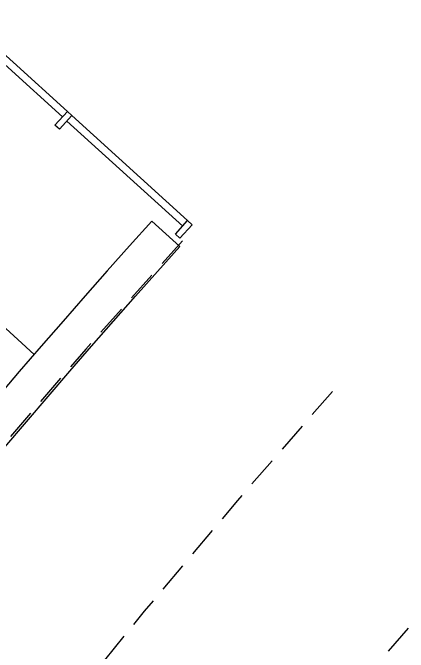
# Model space of a CAD drawing. Extents: x -1.7 to 87, y -33.6 to 19.
# Drawn here: x 83.77 to 87, y -17.59 to -12.37 of the extents above; entities that cross this region are included whole.
import ezdxf

# ---------------------------------------------------------------- set-up
doc = ezdxf.new("R2010")
doc.units = 0
doc.linetypes.add('HIDDEN', pattern=[0.375, 0.25, -0.125])
for name, color, linetype in [('AR-ESQ', 2, 'Continuous'), ('AR-PAR-ALV', 5, 'Continuous'), ('AR-PIS-DSN', 2, 'Continuous'), ('AR-PRJ', 1, 'HIDDEN')]:
    doc.layers.add(name, color=color, linetype=linetype)

msp = doc.modelspace()

# ---------------------------------------------------------------- linework, layer by layer
at = {"layer": 'AR-ESQ'}
for points in [[(83.2868, -12.4128), (84.176, -13.2186)], [(84.2131, -13.2522), (85.158, -14.1084)]]:
    msp.add_lwpolyline(points, dxfattribs=at)
at = {"layer": 'AR-ESQ', "color": 1}
for points in [[(83.3271, -12.3684), (84.2163, -13.1741)], [(84.2534, -13.2077), (85.1983, -14.0639)]]:
    msp.add_lwpolyline(points, dxfattribs=at)
at = {"layer": 'AR-ESQ'}
for points in [[(84.1156, -13.2853), (84.2163, -13.1741), (84.2534, -13.2077), (84.1527, -13.3189)], [(85.0977, -14.175), (85.1983, -14.0639), (85.2355, -14.0974), (85.1348, -14.2086)]]:
    msp.add_lwpolyline(points, close=True, dxfattribs=at)
at = {"layer": 'AR-PAR-ALV'}
msp.add_lwpolyline([(85.1345, -14.276), (84.9048, -14.0679, 0.062555), (74.9662, -28.3369), (75.2407, -28.481, -0.062551)], format="xyb", close=True, dxfattribs=at)
at = {"layer": 'AR-PIS-DSN', "color": 2}
msp.add_line((82.8861, -14.1954), (83.9454, -15.1553), dxfattribs=at)
at = {"layer": 'AR-PRJ'}
for centre, radius, start, end in [((134.8232, -59.3998), 67.1354, 137.713601, 153.905048), ((141.5354, -64.2205), 73.6208, 138.52063, 153.207947), ((133.9334, -58.8534), 62.6272, 138.541616, 144.857765)]:
    msp.add_arc(centre, radius, start, end, dxfattribs=at)

doc.saveas('drawing.dxf')
